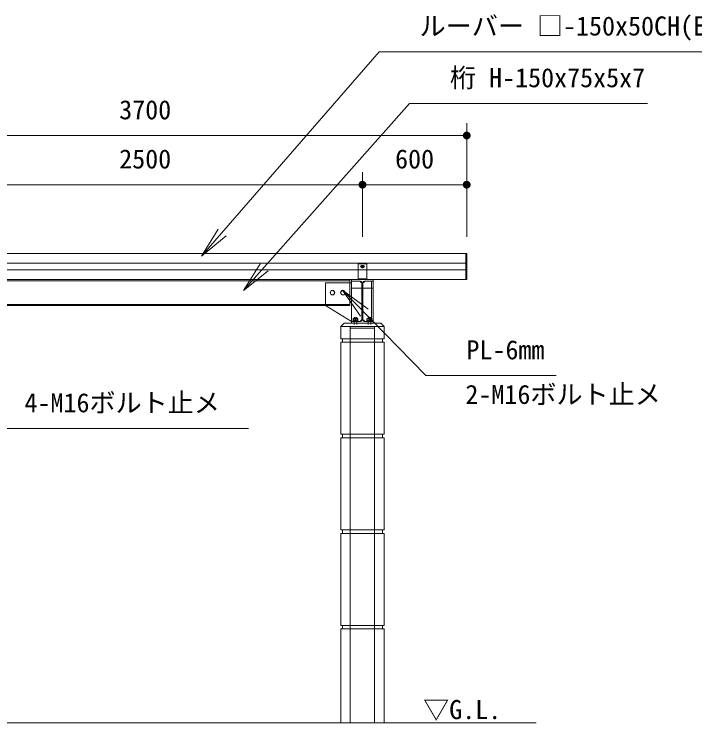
# Model space of a CAD drawing. Units: millimetres at full size, sheet at 1:60. Extents: x -1200 to 26400, y -900 to 18720.
# Drawn here: x 15299 to 19215, y 4836 to 8913 of the extents above; entities that cross this region are included whole.
import ezdxf
from ezdxf.enums import TextEntityAlignment as Align

# ---------------------------------------------------------------- set-up
doc = ezdxf.new("R2010")
doc.units = ezdxf.units.MM
doc.header["$LTSCALE"] = 60
for name, color, linetype, lineweight in [('D-STR', 1, 'Continuous', 13), ('D-STR-DIM', 7, 'Continuous', 13), ('D-STR-HTXT', 7, 'Continuous', 13), ('D-STR-TXT', 7, 'Continuous', 13)]:
    doc.layers.add(name, color=color, linetype=linetype, lineweight=lineweight)
doc.styles.add('ＭＳ ゴシック', font='')
doc.styles.get('ＭＳ ゴシック').set_extended_font_data('MS Gothic')

# ---------------------------------------------------------------- blocks, each defined once
blk = doc.blocks.new('filled_dot')
at = {"color": 0, "linetype": 'Continuous', "lineweight": -2, "const_width": 1.25}
blk.add_lwpolyline([(-0.625, 0, 1), (0.625, 0, 1)], format="xyb", close=True, dxfattribs=at)
blk = doc.blocks.new('open_arrow')
at = {"color": 0, "linetype": 'Continuous', "lineweight": -2}
blk.add_lwpolyline([(7.5, 1.25), (0, 0), (7.5, -1.25)], dxfattribs=at)

msp = doc.modelspace()

# ---------------------------------------------------------------- linework, layer by layer
at = {"layer": 'D-STR'}
for p, q in [((17327.75, 7476.49), (17277.75, 7476.49)), ((17277.75, 7476.49), (17277.75, 7386.49)), ((17277.75, 7476.49), (17327.75, 7476.49)), ((17277.75, 7386.49), (17277.75, 7476.49)), ((17296.75, 7467.49), (17308.75, 7467.49)), ((17308.75, 7467.49), (17296.75, 7467.49)), ((17327.75, 7386.49), (17327.75, 7476.49)), ((17327.75, 7476.49), (17327.75, 7386.49)), ((17308.75, 7455.49), (17296.75, 7455.49)), ((17296.75, 7455.49), (17308.75, 7455.49)), ((17230.25, 7379.49), (14875.25, 7379.49)), ((17498.75, 7386.49), (16912.75, 7386.49)), ((17028.75, 7386.49), (17217.75, 7386.49)), ((17230.25, 7386.49), (17230.25, 7367.49)), ((17240.25, 7386.49), (17365.25, 7386.49)), ((17240.25, 7336.49), (17240.25, 7386.49)), ((17240.25, 7136.49), (17240.25, 7386.49)), ((17277.75, 7390.99), (17327.75, 7390.99)), ((17277.75, 7386.49), (17277.75, 7390.99)), ((17277.75, 7386.49), (17327.75, 7386.49)), ((17327.75, 7386.49), (17277.75, 7386.49)), ((17327.75, 7390.99), (17327.75, 7386.49)), ((17365.25, 7386.49), (17365.25, 7336.49)), ((17365.25, 7386.49), (17365.25, 7136.49)), ((17240.25, 7367.49), (17090.25, 7367.49)), ((17090.25, 7367.49), (17090.25, 7236.49)), ((17230.25, 7367.49), (17230.25, 7236.49)), ((17240.25, 7377.49), (17240.25, 7367.49)), ((17299.75, 7369.49), (17299.75, 7153.49)), ((17305.75, 7153.49), (17305.75, 7369.49)), ((17355.25, 7377.49), (17355.25, 7145.49)), ((17123.32, 7323.49), (17116.39, 7311.49)), ((17116.39, 7311.49), (17123.32, 7299.49)), ((17137.17, 7323.49), (17123.32, 7323.49)), ((17123.32, 7299.49), (17137.17, 7299.49)), ((17144.1, 7311.49), (17137.17, 7323.49)), ((17137.17, 7299.49), (17144.1, 7311.49)), ((17183.32, 7323.49), (17176.39, 7311.49)), ((17176.39, 7311.49), (17183.32, 7299.49)), ((17197.17, 7323.49), (17183.32, 7323.49)), ((17183.32, 7299.49), (17197.17, 7299.49)), ((17204.1, 7311.49), (17197.17, 7323.49)), ((17197.17, 7299.49), (17204.1, 7311.49)), ((17365.25, 7336.49), (17240.25, 7336.49)), ((15015.25, 7243.49), (17090.25, 7243.49)), ((15015.25, 7236.49), (17090.25, 7236.49)), ((17230.25, 7243.49), (17090.25, 7243.49)), ((17230.25, 7236.49), (17090.25, 7236.49)), ((17240.25, 7145.49), (17090.25, 7236.49)), ((17365.25, 7136.49), (17240.25, 7136.49)), ((17277.75, 7148.69), (17247.75, 7148.69)), ((17247.75, 7148.69), (17247.75, 7145.49)), ((17277.75, 7145.49), (17247.75, 7145.49)), ((17248.89, 7160.39), (17251.35, 7161.69)), ((17248.89, 7148.69), (17248.89, 7160.39)), ((17274.15, 7161.69), (17251.35, 7161.69)), ((17254.75, 7161.69), (17254.75, 7127.49)), ((17255.82, 7148.69), (17255.82, 7160.39)), ((17262.75, 7142.89), (17262.75, 7164.29)), ((17269.67, 7148.69), (17269.67, 7160.39)), ((17270.75, 7161.69), (17270.75, 7127.49)), ((17276.6, 7160.39), (17274.15, 7161.69)), ((17276.6, 7148.69), (17276.6, 7160.39)), ((17277.75, 7148.69), (17277.75, 7145.49)), ((17327.75, 7148.69), (17357.75, 7148.69)), ((17327.75, 7148.69), (17327.75, 7145.49)), ((17327.75, 7145.49), (17357.75, 7145.49)), ((17328.89, 7160.39), (17331.35, 7161.69)), ((17328.89, 7148.69), (17328.89, 7160.39)), ((17331.35, 7161.69), (17354.15, 7161.69)), ((17334.75, 7161.69), (17334.75, 7127.49)), ((17335.82, 7148.69), (17335.82, 7160.39)), ((17342.75, 7142.89), (17342.75, 7164.29)), ((17349.67, 7148.69), (17349.67, 7160.39)), ((17350.75, 7161.69), (17350.75, 7127.49)), ((17356.6, 7160.39), (17354.15, 7161.69)), ((17356.6, 7148.69), (17356.6, 7160.39)), ((17357.75, 7148.69), (17357.75, 7145.49)), ((17177.75, 7116.49), (17427.75, 7116.49)), ((17232.85, 7116.49), (17232.85, 4836.49)), ((17232.85, 7107.49), (17372.65, 7107.49)), ((17372.65, 7116.49), (17372.65, 4836.49)), ((17177.75, 6496.49), (17177.75, 7026.49)), ((17417.75, 7046.49), (17187.75, 7046.49)), ((17187.75, 7026.49), (17417.75, 7026.49)), ((17427.75, 7026.49), (17427.75, 6496.49)), ((17417.75, 6496.49), (17187.75, 6496.49)), ((17177.75, 5946.49), (17177.75, 6476.49)), ((17187.75, 6476.49), (17417.75, 6476.49)), ((17427.75, 6476.49), (17427.75, 5946.49)), ((17177.75, 5396.49), (17177.75, 5926.49)), ((17417.75, 5946.49), (17187.75, 5946.49)), ((17187.75, 5926.49), (17417.75, 5926.49)), ((17427.75, 5926.49), (17427.75, 5396.49)), ((17417.75, 5396.49), (17187.75, 5396.49)), ((17177.75, 4836.49), (17177.75, 5376.49)), ((17187.75, 5376.49), (17417.75, 5376.49)), ((17427.75, 5376.49), (17427.75, 4836.49)), ((18302.75, 4836.49), (13802.75, 4836.49))]:
    msp.add_line(p, q, dxfattribs=at)
for points in [[(14202.75, 7536.49), (17902.75, 7536.49), (17902.75, 7386.49), (14202.75, 7386.49)], [(17897.75, 7536.49), (17902.75, 7536.49), (17902.75, 7386.49), (17897.75, 7386.49)], [(14207.75, 7481.24), (17897.75, 7481.24), (17897.75, 7441.74), (14207.75, 7441.74)], [(17310.25, 7461.49), (17306.5, 7454.99), (17298.99, 7454.99), (17295.24, 7461.49), (17298.99, 7467.99), (17306.5, 7467.99)]]:
    msp.add_lwpolyline(points, close=True, dxfattribs=at)
for points in [[(17313.75, 7377.49), (17365.25, 7377.49), (17365.25, 7386.49), (17240.25, 7386.49), (17240.25, 7377.49), (17291.75, 7377.49)], [(17177.75, 7046.49), (17177.75, 7116.49), (17197.75, 7136.49), (17407.75, 7136.49), (17427.75, 7116.49), (17427.75, 7046.49)], [(17291.75, 7145.49), (17240.25, 7145.49), (17240.25, 7136.49), (17365.25, 7136.49)], [(17365.25, 7136.49), (17365.25, 7145.49), (17313.75, 7145.49)], [(17177.75, 7026.49), (17187.75, 7026.49), (17187.75, 7046.49), (17177.75, 7046.49)], [(17427.75, 7026.49), (17417.75, 7026.49), (17417.75, 7046.49), (17427.75, 7046.49)], [(17177.75, 6476.49), (17187.75, 6476.49), (17187.75, 6496.49), (17177.75, 6496.49)], [(17427.75, 6476.49), (17417.75, 6476.49), (17417.75, 6496.49), (17427.75, 6496.49)], [(17177.75, 5926.49), (17187.75, 5926.49), (17187.75, 5946.49), (17177.75, 5946.49)], [(17427.75, 5926.49), (17417.75, 5926.49), (17417.75, 5946.49), (17427.75, 5946.49)], [(17177.75, 5376.49), (17187.75, 5376.49), (17187.75, 5396.49), (17177.75, 5396.49)], [(17427.75, 5376.49), (17417.75, 5376.49), (17417.75, 5396.49), (17427.75, 5396.49)]]:
    msp.add_lwpolyline(points, dxfattribs=at)
for centre, radius in [((17302.75, 7461.49), 6.5), ((17302.75, 7461.49), 2.92), ((17130.25, 7311.49), 12), ((17190.25, 7311.49), 12)]:
    msp.add_circle(centre, radius, dxfattribs=at)
for centre, radius, start, end in [((17296.75, 7461.49), 6, 90, 180), ((17296.75, 7461.49), 6, 180, 270), ((17302.75, 7461.49), 4, 270, 200), ((17308.75, 7461.49), 6, 0, 90), ((17308.75, 7461.49), 6, 270, 0), ((17297.39, 7375.14), 6.12, 157.39293, 292.60707), ((17291.75, 7369.49), 8, 0, 90), ((17313.75, 7369.49), 8, 90, 180), ((17308.1, 7375.14), 6.12, 247.39293, 22.60707), ((17252.35, 7156.82), 4.98, 45.90122, 78.32053), ((17262.75, 7161.69), 9.38, 0, 180), ((17262.75, 7142.58), 19.11, 68.74529, 111.25471), ((17273.14, 7156.82), 4.98, 101.67947, 134.09878), ((17297.4, 7147.84), 6.12, 67.49992, 202.50008), ((17291.75, 7153.49), 8, 270, 360), ((17308.09, 7147.84), 6.12, 337.49992, 112.50008), ((17313.75, 7153.49), 8, 180, 270), ((17342.74, 7161.69), 9.38, 0, 180), ((17332.35, 7156.82), 4.98, 45.90122, 78.32053), ((17342.75, 7142.58), 19.11, 68.74529, 111.25471), ((17353.14, 7156.82), 4.98, 101.67947, 134.09878)]:
    msp.add_arc(centre, radius, start, end, dxfattribs=at)
at = {"layer": 'D-STR-DIM'}
for p, q in [((17902.75, 7799.49), (17902.75, 8287.19)), ((17902.75, 8215.19), (14202.75, 8215.19)), ((17302.75, 7632.49), (17302.75, 8004.28)), ((17302.75, 7632.49), (17302.75, 8004.28)), ((17902.75, 7632.49), (17902.75, 8004.28)), ((17302.75, 7932.28), (14802.75, 7932.28)), ((17302.75, 7932.28), (17902.75, 7932.28))]:
    msp.add_line(p, q, dxfattribs=at)
at = {"layer": 'D-STR-HTXT'}
for points in [[(16377.27, 7521.79), (17398.53, 8697.2), (17578.53, 8697.2), (19508.15, 8697.2)], [(16617.94, 7322.98), (17573.25, 8399.66), (17753.25, 8399.66), (18942.21, 8399.66)], [(17187.35, 7324.73), (17667.78, 6834.22), (17847.78, 6834.22), (18416.56, 6834.22)], [(14834.75, 7127.49), (15124.67, 6529.56), (15304.67, 6529.56), (16647.06, 6529.56)]]:
    msp.add_lwpolyline(points, dxfattribs=at)

# ---------------------------------------------------------------- block references
at = {"layer": 'D-STR-DIM', "xscale": 18, "yscale": 18, "rotation": 180}
for p in [(17902.75, 8215.19), (17302.75, 7932.28), (17902.75, 7932.28)]:
    msp.add_blockref('filled_dot', p, dxfattribs=at)
at = {"layer": 'D-STR-DIM', "xscale": 18, "yscale": 18}
msp.add_blockref('filled_dot', (17302.75, 7932.28), dxfattribs=at)
at = {"layer": 'D-STR-HTXT', "xscale": 24, "yscale": 24}
for p, rotation in [((16377.27, 7521.79), 49), ((16617.94, 7322.98), 48.4), ((17187.35, 7324.73), 314.4)]:
    msp.add_blockref('open_arrow', p, dxfattribs=dict(at, rotation=rotation))

# ---------------------------------------------------------------- texts
at = {"layer": 'D-STR-DIM', "style": 'ＭＳ ゴシック'}
for s, p in [('3700', (16052.75, 8418.45)), ('2500', (16052.75, 8135.54)), ('600', (17602.75, 8135.54))]:
    msp.add_text(s, height=110, dxfattribs=at).set_placement(p, align=Align.TOP_CENTER)
at = {"layer": 'D-STR-HTXT', "style": 'ＭＳ ゴシック'}
for s, p in [('ルーバー □-150x50CH(ESW)', (17631.8, 8900.46)), ('桁 H-150x75x5x7', (17806.51, 8602.93)), ('PL-6mm', (17901.05, 7037.48)), ('2-M16ボルト止メ', (17895.02, 6780.91)), ('4-M16ボルト止メ', (15357.94, 6732.83))]:
    msp.add_text(s, height=110, dxfattribs=at).set_placement(p, align=Align.TOP_LEFT)
at = {"layer": 'D-STR-TXT', "style": 'ＭＳ ゴシック'}
msp.add_text('▽G.L.', height=110, dxfattribs=at).set_placement((17652.06, 4967.87), align=Align.TOP_LEFT)

doc.saveas('drawing.dxf')
